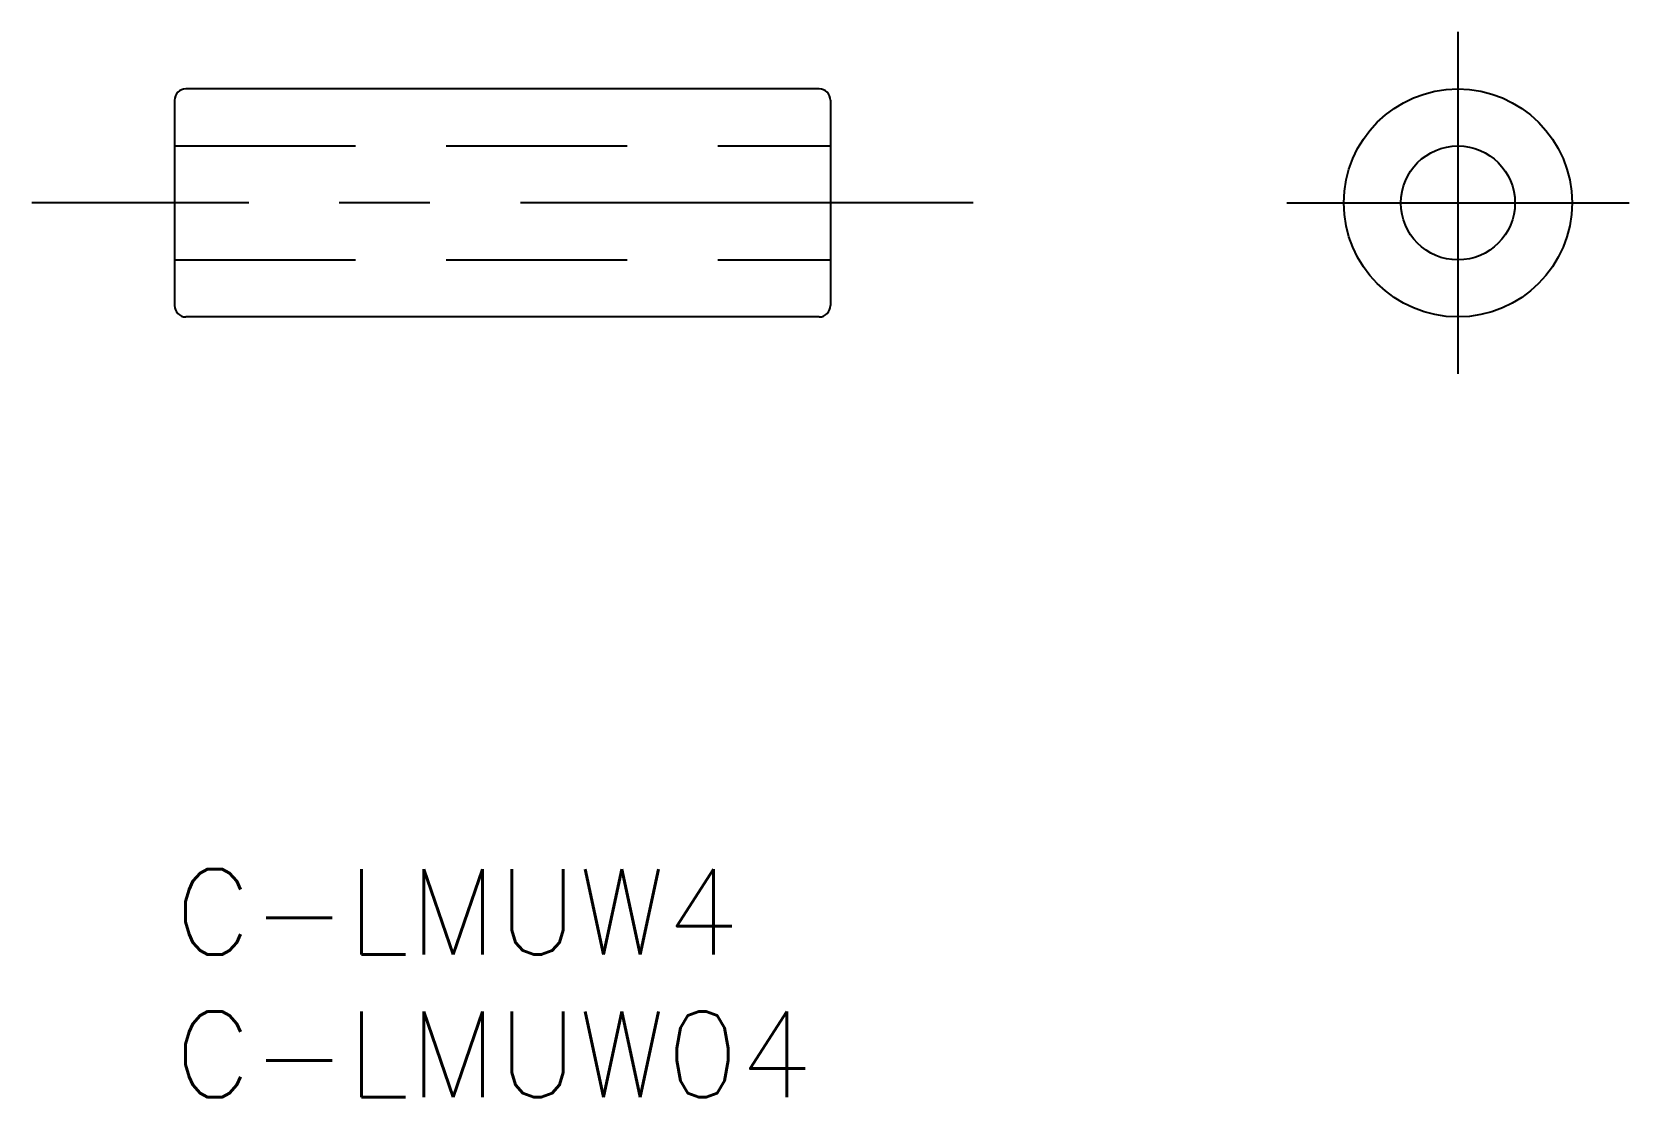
# Model space of a CAD drawing. Extents: x -5 to 51, y -8 to 29.4.
import ezdxf
from ezdxf.enums import TextEntityAlignment as Align

# ---------------------------------------------------------------- set-up
doc = ezdxf.new("R2010")
doc.units = 0
doc.header["$LTSCALE"] = 0.5
doc.linetypes.add('CENTER', pattern=[50.8, 31.75, -6.35, 6.35, -6.35])
doc.linetypes.add('DASHED', pattern=[19.05, 12.7, -6.35])
doc.layers.get('0').update_dxf_attribs({"linetype": 'CONTINUOUS'})
doc.layers.add('CENTER', color=1, linetype='CENTER')
doc.styles.get("Standard").update_dxf_attribs({"font": 'txt.shx', "height": 3, "bigfont": 'bigfont.shx'})

msp = doc.modelspace()

# ---------------------------------------------------------------- linework, layer by layer
at = {"color": 7, "linetype": 'CONTINUOUS'}
for p, q in [((0, 26.972), (0, 19.772)), ((22.6, 27.372), (0.4, 27.372)), ((23, 26.972), (23, 19.772)), ((22.6, 19.372), (0.4, 19.372))]:
    msp.add_line(p, q, dxfattribs=at)
at = {"color": 3, "linetype": 'DASHED'}
for p, q in [((0, 25.372), (23, 25.372)), ((0, 21.372), (23, 21.372))]:
    msp.add_line(p, q, dxfattribs=at)
at = {"color": 7, "linetype": 'CONTINUOUS'}
for radius in [4, 2]:
    msp.add_circle((45, 23.372), radius, dxfattribs=at)
for centre, start, end in [((0.4, 26.972), 90, 180), ((22.6, 26.972), 360, 90), ((0.4, 19.772), 180, 270), ((22.6, 19.772), 270, 360)]:
    msp.add_arc(centre, 0.4, start, end, dxfattribs=at)
at = {"layer": 'CENTER', "color": 1, "linetype": 'CENTER'}
for p, q in [((45, 29.372), (45, 17.372)), ((28, 23.372), (-5, 23.372)), ((39, 23.372), (51, 23.372))]:
    msp.add_line(p, q, dxfattribs=at)

# ---------------------------------------------------------------- texts
at = {"color": 7, "linetype": 'CONTINUOUS'}
for s, p in [('C-LMUW4', (0, 0)), ('C-LMUW04', (0, -5))]:
    msp.add_text(s, height=3, dxfattribs=at).set_placement(p, align=Align.TOP_LEFT)

doc.saveas('drawing.dxf')
